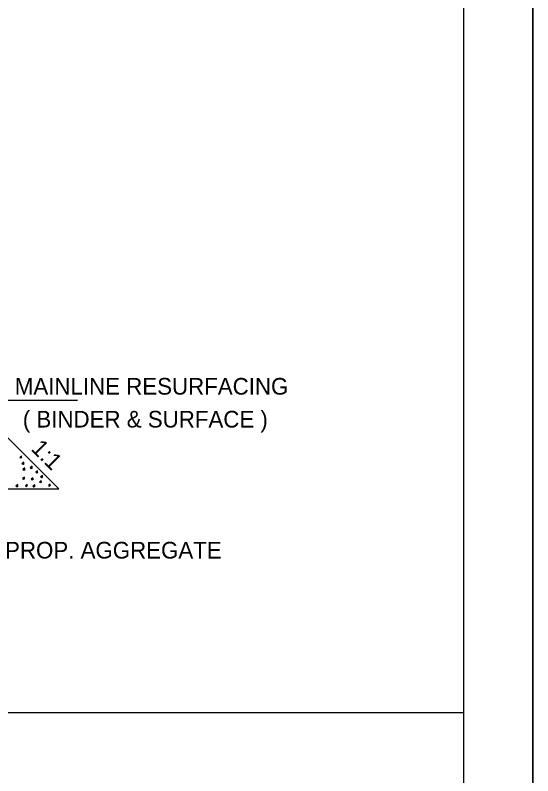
# Model space of a CAD drawing. Extents: x 90352 to 91032, y 69232 to 69672.
# Drawn here: x 90957.8 to 91032.3, y 69453.3 to 69562.9 of the extents above; entities that cross this region are included whole.
import ezdxf

# ---------------------------------------------------------------- set-up
doc = ezdxf.new("R2010")
doc.units = 0
for name, color, linetype in [('Design_EX_Roadway Notes', 7, 'Continuous'), ('Level 48', 7, 'Continuous'), ('Removal_Items', 7, 'Continuous'), ('Sheets_50 Reference Boundary', 7, 'Continuous'), ('Sheets_General Details', 7, 'Continuous'), ('Sheets_Printer Plotting Border', 7, 'Continuous'), ('Topo_EOP', 7, 'Continuous')]:
    doc.layers.add(name, color=color, linetype=linetype)

msp = doc.modelspace()

# ---------------------------------------------------------------- linework, layer by layer
at = {"layer": 'Design_EX_Roadway Notes'}
msp.add_line((90966.75, 69507.36), (90950.31, 69507.36), dxfattribs=at)
at = {"layer": 'Level 48'}
msp.add_lwpolyline([(90352.35, 69672.43), (91032.35, 69672.43), (91032.35, 69232.43), (90352.35, 69232.43)], close=True, dxfattribs=at)
at = {"layer": 'Removal_Items'}
for points in [[(90958.64, 69499.11), (90958.69, 69499.39), (90958.42, 69499.18), (90958.57, 69499.09), (90958.74, 69499.21), (90958.57, 69499.24)], [(90958.97, 69498.2), (90959.02, 69498.48), (90958.75, 69498.27), (90958.9, 69498.18), (90959.08, 69498.31), (90958.9, 69498.33)], [(90960.17, 69497.62), (90960.22, 69497.9), (90959.95, 69497.69), (90960.1, 69497.6), (90960.27, 69497.73), (90960.1, 69497.75)], [(90959.09, 69497.38), (90959.15, 69497.65), (90958.88, 69497.44), (90959.03, 69497.35), (90959.2, 69497.48), (90959.02, 69497.5)], [(90960.95, 69496.96), (90961, 69497.24), (90960.73, 69497.03), (90960.88, 69496.94), (90961.06, 69497.07), (90960.88, 69497.09)], [(90959.05, 69496.05), (90959.1, 69496.33), (90958.83, 69496.12), (90958.99, 69496.03), (90959.16, 69496.16), (90958.98, 69496.18)], [(90960.29, 69495.97), (90960.34, 69496.25), (90960.07, 69496.04), (90960.22, 69495.95), (90960.4, 69496.08), (90960.22, 69496.1)], [(90961.49, 69495.56), (90961.54, 69495.84), (90961.27, 69495.63), (90961.42, 69495.54), (90961.59, 69495.66), (90961.42, 69495.69)], [(90961.65, 69496.3), (90961.71, 69496.58), (90961.43, 69496.37), (90961.59, 69496.28), (90961.76, 69496.4), (90961.58, 69496.43)], [(90958.1, 69494.98), (90958.15, 69495.26), (90957.88, 69495.05), (90958.04, 69494.96), (90958.21, 69495.09), (90958.03, 69495.11)], [(90959.46, 69495.02), (90959.52, 69495.3), (90959.25, 69495.09), (90959.4, 69495), (90959.57, 69495.13), (90959.4, 69495.15)], [(90960.54, 69494.94), (90960.59, 69495.22), (90960.32, 69495.01), (90960.47, 69494.92), (90960.65, 69495.04), (90960.47, 69495.07)], [(90962.77, 69495.06), (90962.82, 69495.34), (90962.55, 69495.13), (90962.7, 69495.04), (90962.88, 69495.17), (90962.7, 69495.19)]]:
    msp.add_lwpolyline(points, dxfattribs=at)
at = {"layer": 'Sheets_50 Reference Boundary'}
msp.add_lwpolyline([(90392.35, 69662.43), (91022.35, 69662.43), (91022.35, 69262.43), (90392.35, 69262.43)], close=True, dxfattribs=at)
at = {"layer": 'Sheets_General Details'}
for p, q in [((91032.35, 69232.43), (91032.35, 69672.43)), ((90392.35, 69462.43), (91022.35, 69462.43))]:
    msp.add_line(p, q, dxfattribs=at)
msp.add_lwpolyline([(90392.35, 69662.43), (91022.35, 69662.43), (91022.35, 69242.43), (90392.35, 69242.43)], close=True, dxfattribs=at)
at = {"layer": 'Sheets_Printer Plotting Border'}
msp.add_lwpolyline([(90352.35, 69232.43), (91032.35, 69232.43), (91032.35, 69672.43), (90352.35, 69672.43)], close=True, dxfattribs=at)
at = {"layer": 'Topo_EOP'}
for p, q in [((90964.06, 69494.63), (90954.92, 69503.77)), ((90938.52, 69494.63), (90964.06, 69494.63))]:
    msp.add_line(p, q, dxfattribs=at)

# ---------------------------------------------------------------- texts
at = {"layer": 'Design_EX_Roadway Notes'}
for s, p in [('MAINLINE RESURFACING', (90957.72, 69508.22)), ('( BINDER & SURFACE )', (90958.87, 69503.48)), ('PROP. AGGREGATE', (90956.32, 69484.61))]:
    msp.add_text(s, height=2.4, dxfattribs=at).set_placement(p)
msp.add_text('1:1 ', height=2.4, rotation=315, dxfattribs=at).set_placement((90959.92, 69500.31))

doc.saveas('drawing.dxf')
